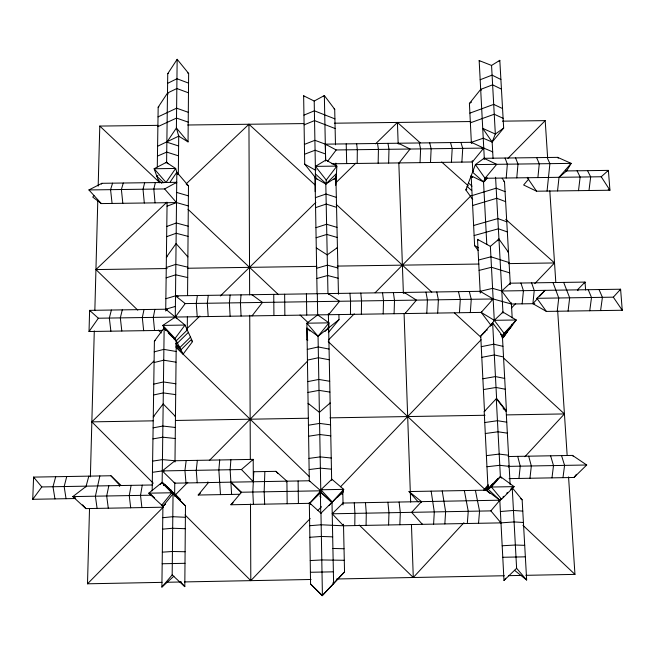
<?xml version="1.0" encoding="UTF-8"?>
<svg xmlns="http://www.w3.org/2000/svg" width="655" height="655" viewBox="0 0 655 655"><rect width="100%" height="100%" fill="white"/><g stroke="black" fill="none" stroke-linecap="round" stroke-linejoin="round"><path stroke-width="0.98" d="M346.691 163.586L346.217 143.887M350.45 314.392L350.556 301.103L349.934 293.252M177.153 59.31L176.4 128.02L178.709 136.166L188.05 141.889L188.64 73.45L177.153 59.31L167.745 73.688L166.607 162.08L166.01 162.956M185.488 505.906L173.051 493.78L172.175 574.926L184.8 586.643L185.488 505.906L164.552 484.757L163.758 485.404M187.387 316.799L187.273 330.005L176.261 340.805L174.983 462.045M187.559 295.471L188.476 185.823L176.834 172.257L170.267 181.795M253.469 471.747L275.935 471.346L286.915 481.171L287.168 503.736M176.834 172.257L175.278 317.053L176.784 318.682M173.862 338.774L176.261 340.805L164.159 327.893L162.153 482.268L174.639 494.451L174.77 482.293M178.307 174.68L178.717 135.249M357.18 163.455L357.327 149.692L356.664 143.756M354.797 525.588L354.936 513.373L354.257 502.843M173.952 576.138L161.883 587.085L162.915 506.315L173.051 493.78M165.715 311.035L167.09 202.346M315.178 191.645L315.464 166.378L325.838 160.049L336.875 166.108L335.712 185.316M284.638 294.218L284.868 315.391M361.363 314.228L361.544 300.94L360.807 293.088M152.173 490.8L154.4 341.14L164.159 327.893M157.29 166.861L158.174 107.183L167.5 93.051L176.834 88.515L188.476 92.805M366.071 525.375L366.284 513.168L365.474 502.639M378.148 163.185L378.434 149.43L377.542 143.494M383.183 313.892L383.519 300.612L382.536 292.76M388.628 163.054L388.98 149.291L387.981 143.363M162.006 582.361L87.5 583.801L89.522 508.436M90.374 476.865L94.287 330.898M94.844 310.454L97.8 200.364M98.176 186.118L99.789 126.071L158.027 125.359M273.741 294.382L273.929 315.554M394.089 313.729L394.498 300.448L393.401 292.605M388.595 524.958L388.972 512.75L387.899 502.229M264.857 471.543L264.161 491.823L264.669 504.145M326.084 184.129L326.239 180.076L336.875 166.108L315.464 166.378L326.239 180.076M399.853 524.753L400.311 512.546L399.108 502.033M420.043 162.645L420.608 148.898L419.274 142.97M430.507 162.514L431.137 148.759L429.696 142.839M253.78 471.739L252.83 492.028L253.411 504.35M426.79 313.229L427.42 299.949L425.955 292.122M437.679 313.065L438.383 299.785L436.795 291.958M451.426 162.243L452.196 148.497L450.525 142.577M433.594 524.131L434.298 511.923L431.154 491.152M461.881 162.112L462.725 148.366L460.94 142.446M444.835 523.918L445.621 511.719L442.223 490.955M459.45 312.738L460.301 299.458L458.475 291.639M328.458 330.709L328.982 322.858L317.675 314.891L317.307 293.735M470.323 312.566L471.256 299.294L469.308 291.475M230.879 459.769L230.142 469.733L231.616 494.427M241.032 294.865L240.426 302.757L241.081 316.054M467.31 523.501L468.251 511.301L464.346 490.554M506.2 178.004L507.347 164.192L505.062 158.035M478.535 523.296L479.558 511.096L475.399 490.358M219.712 459.957L218.852 469.93L220.481 494.623M516.77 177.865L517.99 164.053L515.591 157.904M230.118 295.028L229.389 302.921L230.118 316.218M320.909 497.374L320.229 496.654L320.876 489.768L331.864 479.247L343.703 489.359L342.164 494.541M522.15 303.846L523.427 290.673L520.93 283.034M537.902 177.587L539.261 163.783L536.642 157.634M165.871 298.721L175.507 295.839L480.14 291.311L492.593 288.356L501.787 290.992L620.596 289.223L622.25 310.257L546.376 311.412L532.892 303.683L534.234 290.509L531.623 282.878M547.056 191.072L549.897 163.644L547.162 157.495M518.957 478.453L520.242 466.163L517.72 456.371M557.544 190.932L559.026 177.317L571.152 163.373L557.675 157.364L483.996 158.305L475.399 164.601L465.836 189.917L472.714 199.48M529.969 478.256L531.328 465.967L528.683 456.175M197.36 460.35L196.238 470.331L197.22 482.76M557.225 311.248L558.756 297.984L553 282.559M578.512 190.654L580.133 177.038L577.088 170.791M568.073 311.084L569.678 297.82L563.685 282.403M208.282 295.356L207.307 303.249L208.192 316.553M551.985 477.863L553.5 465.574L550.609 455.798M186.184 460.547L184.931 470.527L185.995 482.964M588.984 190.515L590.679 176.899L587.527 170.652M562.981 477.667L564.577 465.377L561.564 455.602M589.754 310.757L591.506 297.493L588.239 289.706M197.36 295.52L196.263 303.421L197.229 316.717M600.594 310.593L602.42 297.329L599.03 289.543M142.266 485.158L140.522 495.376L141.889 507.592M131.123 485.355L129.248 495.581L130.697 507.797M154.875 309.381L153.311 317.388L154.555 330.513M108.82 485.756L106.691 495.991L108.296 508.198M144.01 309.545L142.323 317.552L143.65 330.677M99.863 475.939L95.401 496.187L97.087 508.403M85.911 486.927L88.826 476.136M155.358 182.598L153.827 189.082L155.047 202.862M122.264 309.872L120.34 317.888L121.814 331.012M144.665 182.737L143.019 189.23L144.313 203.009M111.383 310.036L109.336 318.052L110.891 331.184M66.744 476.529L64.165 486.55L66.049 498.701M55.7 476.725L52.989 486.747L54.955 498.897M123.271 183.015L121.388 189.516L122.829 203.296M112.57 183.163L110.564 189.655L112.079 203.435M483.496 182.033L485.044 178.283L496.703 164.331L483.996 158.305L484.594 159.157M559.026 177.317L566.649 170.922L571.152 163.373L475.399 164.601L485.044 178.283L601.225 176.76L608.389 170.382L609.936 190.237L536.568 191.211L523.623 184.988L528.716 179.036M490.439 326.198L494.279 320.32L502.942 312.075L495.573 177.251M93.911 195.403L92.781 197.122L101.329 203.582L176.506 202.575L188.312 205.916M101.288 184.17L101.861 183.302L176.727 182.319L176.13 183.187M501.804 336.514L504.104 333.338L494.279 320.32L481.204 312.402L98.34 318.224L89.031 331.52L162.407 330.39M323.709 96.441L324.348 95.556L334.705 109.279L335.483 144.812M152.386 484.978L41.814 486.943L32.75 499.298L75.661 498.529M502.549 338.34L516.255 319.984L502.942 312.075L502.188 312.91M166.075 329.514L165.469 330.341L166.239 329.817M174.656 317.888L185.218 303.584L493.158 298.967L511.408 304.01L534.758 303.658M165.15 329.76L162.825 325.404L185.029 325.06L192.545 341.623L183.113 354.109L175.049 338.447L185.029 325.06L165.74 309.217L89.62 310.364L89.031 331.52L89.858 330.996M315.98 176.727L315.342 177.579L317.462 179.527M327.664 161.269L336.203 149.962L483.758 148.095L492.691 151.862M500.354 499.544L499.806 500.207L503.982 580.453L505.652 578.267M335.254 178.438L335.909 177.587L338.455 294.259M509.091 478.625L573.985 477.47L576.433 474.31M119.366 486.329L119.971 485.551L110.9 475.751L33.593 477.11L32.75 499.298L33.626 498.643M336.776 248.425L337.44 247.59L327.205 254.877L316.283 247.885L316.946 248.703M174.369 461.529L175 460.743L253.207 459.376L253.313 481.769L252.642 481.147M160.262 484.634L162.153 482.268L174.639 494.451M499.094 61.218L499.806 60.334L503.662 128.11L492.159 142.053L483.243 138.213L471.354 142.315L325.314 144.149L314.891 140.309L304.395 144.411M471.395 143.281L469.406 103.474L480.68 89.383L492.625 84.839L501.443 89.145M163.93 485.535L164.552 484.757M161.531 505.423L171.757 492.765L161.834 482.588L148.8 493.174L163.201 506.495M179.732 500.224L180.338 499.478L174.435 493.436M322.154 489.49L320.778 490.808L241.49 492.233L230.896 504.759L309.643 503.335L320.778 490.808L318.052 336.22L328.982 322.858L306.876 323.193L307.089 339.839L307.752 340.608M327.975 328.654L328.646 327.827L327.95 327.328M328.327 332.625L339.012 319.624L338.905 314.547M239.689 494.279L198.187 495.024L208.446 482.563L207.807 481.941M331.823 163.783L472.337 161.973L483.758 148.095L471.354 142.315L471.944 143.167M483.562 158.895L484.282 158.019L479.165 60.563L491.553 65.443L499.806 60.334M487.124 177.644L483.537 181.943L486.796 244.52M501.124 498.766L490.865 510.884L332.224 513.79L343.523 525.793L500.985 522.878L514.085 521.937L523.419 522.469M252.543 460.17L253.207 459.376L241.441 469.537L162.301 470.92L152.451 472.32M161.883 587.085L172.175 574.926M329.449 403.767L330.136 402.964L319.394 412.347L308.104 403.324L308.8 404.11M510.139 484.659L506.159 411.242L496.293 398.707L500.379 476.578L491.397 487.033L486.256 490.284M501.345 498.651L499.806 500.207L488.065 489.138L492.519 483.963M483.488 490.333L488.278 484.782M286.235 481.949L286.915 481.171M497.481 240.762L498.954 239.059L508.493 252.298L507.682 251.856M309.643 503.335L321.277 492.052M491.545 324.815L491.004 325.33L481.204 312.402L493.158 298.967L480.14 291.311L480.754 292.13M607.627 171.242L608.389 170.382L565.764 170.939M509.492 284.024L510.237 283.189L585.046 282.092L585.611 290.009M484.495 411.299L480.737 336.064L492.634 322.849L502.377 335.728L506.454 410.931L503.13 408.687M491.004 325.33L491.749 324.503M329.178 505.472L332.003 502.336L320.369 492.151L320.745 513.463M339.274 495.639L342.786 491.749L343.073 504.931M342.328 503.826L343.032 503.048L499.806 500.207L499.036 500.977M504.104 333.338L516.255 319.984L494.279 320.32L490.374 246.362L498.954 239.059M532.892 303.683L537.428 298.705M539.704 296.207L545.042 290.345L536.904 298.312L546.376 311.412M536.904 298.312L613.326 297.165L620.596 289.223L619.802 290.067M359.153 524.974L413.289 577.505L463.904 522.731M524.917 456.699L564.43 413.927L503.384 357.876M584.268 282.919L585.046 282.092L577.448 289.87L578.021 290.689M484.487 490.177L488.565 485.773M485.355 489.924L488.098 486.96M418.193 501.951L409.015 491.553L486.452 490.161L489.064 487.328M492.634 322.849L496.596 398.396L484.201 411.61L488.065 489.138L497.972 478.437M343.49 524.213L344.538 571.889L322.186 595.69L310.576 584.039L309.324 502.745L320.966 513.176L322.416 595.583L310.576 584.039M484.201 411.61L485.052 410.71M344.538 571.889L333.174 583.924L333.608 583.597L332.003 502.336M322.186 595.69L333.608 583.597L332.863 582.885M500.739 334.721L502.377 335.728L512.595 324.995L511.989 324.192M502.025 336.654L510.81 327.435M502.017 337.767L507.33 332.183M502.344 337.964L505.635 334.5M185.054 514.969L250.808 580.641L310.167 518.555M317.937 510.425L321.474 506.733M340.551 486.78L481.106 339.757M511.465 307.997L515.698 303.568M534.767 283.623L554.531 262.95L505.717 219.294M337.603 497.178L343.089 491.422M341.435 493.854L342.794 492.429M508.378 467.146L509.148 466.36L586.716 464.993L573.985 477.47M488.065 489.138L500.379 476.578L514.109 486.632L501.566 499.266L499.765 500.224M165.052 504.145L162.915 506.315L165.306 504.317M487.091 178.348L483.537 181.943L471.158 175.827L474.621 245.641L478.216 250.529M87.5 583.801L163.455 506.937M174.918 495.336L187.813 482.285M209.305 460.539L307.604 361.069M328.425 339.994L354.281 313.835M375.11 292.76L471.289 195.436M507.887 158.395L545.197 120.635L547.596 157.233M325.093 331.422L328.646 327.827M502.893 497.088L503.662 496.31M506.765 493.19L507.543 492.404M510.654 489.269L511.44 488.483M332.224 513.79L343.032 503.048M190.49 337.104L179.773 347.625L175.573 343.548M191.53 339.38L180.911 349.827L176.039 345.103M320.966 513.176L342.786 491.749M334.001 179.454L336.195 177.309L336.13 174.263M153.262 483.21L91.847 421.869L153.9 361.061M186.749 328.867L199.89 315.997M220.334 295.962L315.825 202.395M335.499 183.113L355.894 163.128M375.561 143.854L397.421 122.444L420.297 142.905M188.362 332.412L177.456 343.114L176.023 341.738M336.416 173.641L326.1 183.736L315.382 173.911M320.229 496.654L320.885 496.023M503.982 580.453L516.615 568.311L512.218 487.697L522.141 499.798L526.661 580.011L514.519 570.292M480.737 336.064L483.472 333.452M484.012 332.928L485.642 331.373M486.722 330.341L487.263 329.825M137.796 310.183L95.941 269.565L166.902 202.174M186.118 183.924L248.949 124.253L315.145 185.029M481.204 312.402L481.752 311.895M510.237 283.189L501.787 290.992L511.408 304.01L510.589 303.527M230.896 504.759L233.139 502.77M198.187 495.024L200.479 493.076M405.601 313.049L404.995 313.565L416.449 300.121L404.25 292.441L404.905 293.26M174.787 496.4L175.565 495.745M170.177 490.472L170.93 489.858M164.077 485.085L164.864 484.438M320.778 490.808L309.299 480.77L174.762 483.161L162.301 470.92L175 460.743L162.448 459.63L152.615 461.128M527.84 177.325L527.341 177.726L536.568 191.211M310.011 481.531L309.299 480.77L306.941 328.163L318.052 336.22L339.012 319.624M307.089 339.839L307.727 339.339M329.26 314.212L328.605 314.719L339.56 301.267L328.188 293.571L328.867 294.39M317.675 314.891L306.876 323.193L318.052 336.22M484.061 181.541L483.537 181.943L472.55 172.15M484.594 181.14L485.118 180.731M86.501 486.149L72.82 496.596L85.879 508.608L163.251 507.199M485.044 178.283L485.576 177.873M465.836 189.917L466.868 189.139M154.064 416.252L153.278 416.842L163.169 403.914L175.466 416.474L174.852 415.9M473.36 171.471L472.828 171.864L472.263 160.639M472.337 161.973L472.869 161.589M252.748 315.374L252.028 315.882L262.483 302.422L251.938 294.709L252.65 295.528M503.662 128.11L495.336 134.038L492.159 142.053L482.727 128.364L495.336 134.038L491.553 65.443M154.4 341.14L155.178 340.608M176.048 316.537L162.825 325.404L175.049 338.447M399.689 162.53L399.1 162.915L410.071 149.029L398.412 143.232L399.042 144.084M469.406 103.474L470.47 102.786M470.994 102.442L471.526 102.098M327.967 293.383L325.805 184.014L335.909 177.587M315.972 177.186L315.342 177.579L304.706 164.127L303.642 95.802L314.203 101.05L324.348 95.556L325.641 160.803M304.706 164.127L315.423 170.177L316.07 169.776M167.156 256.711L166.395 257.169L176.064 243.594L187.887 256.866L187.289 256.424M511.604 488.041L514.109 486.632L491.397 487.033L501.566 499.266M101.329 203.582L88.916 189.942L164.634 188.943L176.727 182.319M157.151 175.966L157.904 175.565M88.916 189.942L101.861 183.302M178.709 136.166L157.593 146.245M167.623 83.349L176.94 78.739L188.558 83.111M158.174 107.183L158.911 106.83M158.027 116.893L176.621 108.181L188.304 112.324M157.888 126.636L176.514 118.08L188.222 122.141M167.745 73.688L168.482 73.36M157.446 156.111L166.738 152.099L178.504 155.849M303.945 115.133L314.375 110.81L334.91 118.874M304.092 124.851L314.547 120.602L335.123 128.519M480.172 79.738L492.085 75.12L500.895 79.501M167.041 206.202L176.506 202.575L164.634 188.943M304.55 154.252L315.071 150.224L325.51 153.982M469.889 113.127L493.698 104.399L502.549 108.55M166.788 226.458L176.293 222.995L188.141 226.163M470.372 122.821L494.247 114.24L503.106 118.309M166.657 236.66L176.179 233.27L188.059 236.357M315.399 197.663L326.002 194.019L336.342 197.384M481.924 148.718L483.758 148.095M315.571 207.627L326.206 204.057L336.555 207.34M166.264 267.494L175.843 264.358L187.797 267.183M315.923 227.678L326.599 224.256L336.998 227.383M166.133 277.859L175.728 274.813L187.715 277.548M316.103 237.757L326.804 234.424L337.219 237.462M472.14 195.575L496.171 188.19L505.07 191.637M472.632 205.506L496.727 198.277L505.635 201.642M166.485 310.028L165.74 309.217L175.393 306.425M316.635 268.263L327.41 265.169L337.882 267.952M473.622 225.492L497.833 218.582L506.765 221.775M316.815 278.514L327.615 275.501L338.111 278.203M474.122 235.546L498.389 228.8L507.338 231.911M478.568 260.01L490.931 256.801L509.066 262.549M154.244 351.817L163.881 349.377L176.146 351.473M479.092 270.4L491.479 267.273L509.647 272.848M154.081 362.543L163.742 360.193L176.031 362.19M491.234 299.409L493.158 298.967M307.269 349.41L318.24 346.962L329.072 349.066M153.761 384.125L163.455 381.955L175.81 383.764M307.432 360.103L318.428 357.736L329.285 359.759M153.597 394.981L163.316 392.91L175.696 394.621M481.269 346.675L493.747 344.202L502.95 346.331M307.768 381.619L318.813 379.441L329.711 381.267M481.802 357.335L494.312 354.953L503.531 356.983M307.932 392.451L319.01 390.364L329.923 392.091M153.114 427.846L162.882 426.053L175.344 427.469M482.874 378.778L495.45 376.584L504.694 378.426M152.951 438.891L162.743 437.196L175.229 438.506M483.406 389.569L496.023 387.465L505.275 389.217M308.44 425.218L319.591 423.408L330.57 424.841M308.611 436.23L319.787 434.519L330.783 435.853M484.749 422.541L497.448 420.715L506.757 422.172M485.298 433.52L498.029 431.792L507.347 433.143M308.955 458.402L320.18 456.887L331.225 458.017M309.127 469.561L320.377 468.145L331.446 469.168M486.395 455.626L499.2 454.087L508.55 455.241M486.952 466.745L499.79 465.304L509.148 466.36L508.305 465.754M162.768 517.704L172.805 516.705L185.39 517.286M162.62 529.142L172.674 528.249L185.291 528.716M309.676 525.719L321.171 524.786L343.523 525.793L342.786 525.138M500.395 511.514L513.463 510.474L522.772 511.105M309.856 537.28L321.376 536.453L332.683 536.854M162.325 552.165L172.429 551.485L185.095 551.739M162.178 563.75L184.997 563.316M502.172 545.762L515.346 545.025L524.704 545.337M310.216 560.557L321.785 559.951L344.284 560.287M502.778 557.274L525.351 556.84M310.396 572.274L333.37 571.831M167.115 582.262L181.402 581.984M184.464 581.927L311.1 579.478M336.645 578.987L504.35 575.745M508.444 575.663L521.748 575.409M525.842 575.327L574.951 574.386L568.556 476.889M91.847 421.869L153.123 420.837M175.597 420.461L308.456 418.226M329.94 417.865L485.036 415.262M506.413 414.902L564.43 413.927M508.059 456.535L572.511 455.413L586.716 464.993M95.941 269.565L167.14 268.542M187.486 268.247L316.791 266.38M337.178 266.086L478.977 264.039M508.583 263.613L554.531 262.95M187.649 124.999L303.863 123.582M334.369 123.205L470.798 121.543M502.393 121.159L545.197 120.635M332.912 548.464L344.031 548.743M162.301 470.92L164.241 471.076M165.74 309.217L167.59 309.586M176.252 296.666L175.507 295.839L178.283 296.428M176.621 192.423L188.394 195.845M178.61 145.983L166.861 142.16L176.4 128.02L188.05 141.889M75.407 497.734L72.82 496.596L151.796 495.18L154.572 497.964M608.208 189.451L609.936 190.237L601.225 176.76M503.711 181.279L504.506 181.664L510.31 284.606M334.034 108.943L334.705 109.279M325.65 160.901L325.314 144.149L336.203 149.962M187.477 72.828L188.64 73.45M621.349 309.774L622.25 310.257L613.326 297.165M480.23 293.129L477.528 239.353L490.374 246.362M474.621 245.641L478.535 247.803M335.516 176.932L336.195 177.309L335.54 176.473M317.085 293.563L315.047 177.865L325.805 184.014M511.768 324.503L512.595 324.995M503.187 336.293L503.973 336.776M186.708 184.653L187.297 185.046M187.887 185.43L188.476 185.823M151.305 494.852L148.8 493.174L171.757 492.765L180.338 499.478M505.333 410.677L506.159 411.242M175.917 202.166L176.506 202.575M520.422 498.529L522.141 499.798M487.697 491.651L486.452 490.161L499.806 500.207M500.133 522.231L500.985 522.878L490.865 510.884M175.507 295.839L185.218 303.584M161.834 482.588L169.408 488.646M409.015 491.553L421.509 501.624L411.643 512.341L422.352 524.336L421.558 523.681M186.667 329.506L187.273 330.005L186.528 329.203M191.383 340.657L192.545 341.623M472.607 177.12L471.158 175.827L472.345 177.489M468.448 182.991L472.018 186.176M441.65 161.998L468.35 185.873M467.13 186.478L471.682 190.548M98.34 318.224L89.62 310.364L90.406 311.174M34.412 477.863L33.593 477.11L41.814 486.943M500.952 334.427L502.377 335.728M336.203 204.368L431.784 292.13M454.398 312.894L480.778 337.112M156.856 176.252L163.816 182.819M158.174 179.912L161.875 183.4M486.452 490.161L490.079 493.583M99.789 126.071L159.836 182.72M188.001 209.305L278.49 294.668M300.023 314.99L308.186 322.694M328.237 341.607L484.995 489.506M522.911 525.285L574.951 574.386M309.889 330.947L306.941 328.163L307.629 328.966M241.49 492.233L230.887 482.162L241.277 492.724M110.9 475.751L121.069 485.421M168.343 333.133L172.666 337.317M174.099 338.709L176.261 340.805M158.354 330.136L161.294 332.986M175.982 347.24L309.406 476.701M320.68 491.823L332.11 502.925M169.874 489.301L179.175 498.57M167.172 486.853L177.996 497.644M163.201 483.685L174.32 494.771M174.148 482.538L174.762 483.161M241.441 469.537L253.313 481.769M275.935 471.346L278.08 473.606M309.324 502.745L310.765 504.26M175.982 346.528L183.113 354.109M320.369 492.151L321.785 493.657M319.886 492.077L320.59 492.83M180.371 581.697L184.8 586.643M82.579 504.792L85.879 508.608M516.615 568.311L526.661 580.011M166.607 162.08L168.081 163.791M167.5 93.051L168.22 93.927M500.379 476.578L501.632 478.109M315.047 177.865L315.71 178.7M496.596 398.396L506.454 410.931M325.314 144.149L325.969 145.001M572.511 455.413L573.092 456.167M303.642 95.802L304.305 96.67M502.942 312.075L503.548 312.885M477.528 239.353L478.134 240.189M502.164 178.299L504.506 181.664M484.282 158.019L484.88 158.878M480.68 89.383L481.269 90.259M479.165 60.563L479.747 61.439M557.675 157.364L558.24 158.215M566.092 170.087L566.649 170.922M159.198 182.737L154.138 168.744L166.304 162.366L175.655 168.466L177.464 174.279M549.799 190.777L555.8 282.33M557.675 310.896L567.164 455.561M511.342 302.782L512.194 317.929M492.101 140.981L493.043 158.33M397.421 122.444L398.166 143.846M398.838 163.21L403.39 293.596M404.094 313.925L410.66 502.123M411.446 524.532L413.289 577.505M335.884 163.095L335.95 166.141M298.41 503.539L298.107 480.967M328.368 313.647L331.667 480.377M314.203 101.05L315.423 170.177M306.417 293.898L306.745 315.055M248.949 124.253L249.645 294.865M249.727 315.252L250.316 459.057M250.497 504.014L250.808 580.641M175.655 168.466L166.043 182.458L154.138 168.744L175.655 168.466M343.703 489.359L332.314 502.008L320.876 489.768L343.703 489.359M421.509 501.624L420.772 502.401L421.509 501.624"/></g></svg>
